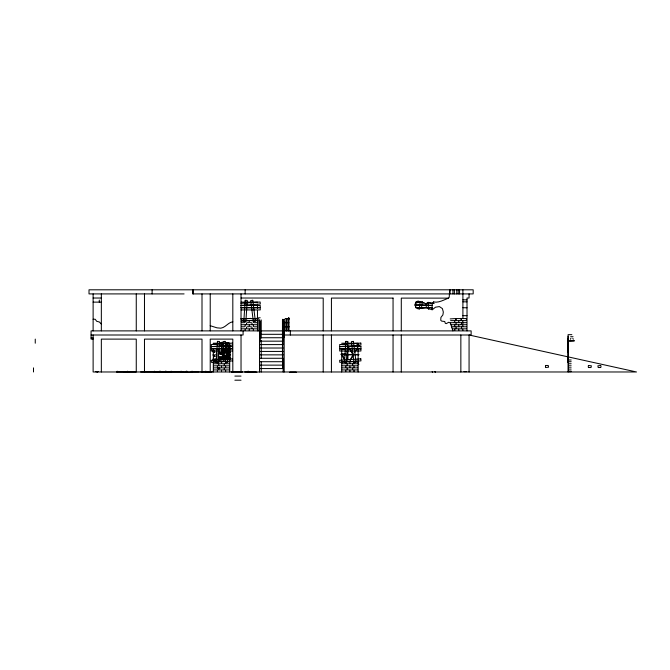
<?xml version="1.0" encoding="UTF-8"?>
<svg xmlns="http://www.w3.org/2000/svg" width="670" height="670" viewBox="0 0 670 670"><rect width="100%" height="100%" fill="white"/><g stroke="black" fill="none" stroke-linecap="round" stroke-linejoin="round"><path stroke-width="1" d="M218.202 359.681L218.202 352.495M220.221 357.654L220.983 357.654M221.293 354.095L219.877 354.237L221.293 354.112M223.169 356.599L223.177 352.336M401.28 330.888L401.297 298.108L448.347 298.133L449.218 297.321L449.712 289.8M419.227 309.322L420.107 302.296M421.397 308.569L422.267 301.55M260.211 341.834L260.312 322.429M224.475 359.321L225.145 355.376M226.1 349.723L227.214 343.115M224.844 359.698L225.48 355.921M226.242 351.373L226.745 348.417M227.08 346.449L227.741 342.504M227.875 359.824L229.04 352.923L228.244 351.097M228.386 359.296L229.349 353.626L230.103 355.376M229.81 350.896L229.475 352.864L230.271 354.69M283.058 367.822L283.058 367.328M433.691 301.734L432.091 304.766L432.091 309.992M570.405 339.255L570.915 338.283M349.949 360.242L352.973 354.857L347.931 345.879L347.931 359.849M357.579 346.65L358.55 344.933M350.343 360.493L353.241 355.334M354.974 352.244L358.885 345.268M260.312 326.541L260.312 327.027M450.198 318.912L455.416 318.568M248.134 372.093L253.704 371.833L248.134 372.093L248.126 371.071M448.347 298.133C443.749 299.976 438.85 302.915 433.766 302.003L433.113 302.974L431.505 303.133L428.524 302.363L426.103 303.778L418.08 301.023L416.849 301.592L415.166 304.389L415.542 306.76L417.871 308.82L425.576 307.681L427.217 307.79L429.956 309.272L432.954 309.213L435.492 307.203L439.378 306.575L442.401 308.594L443.331 312.078L442.887 314.917L440.927 317.404L440.743 320.293L441.731 321.139L444.771 321.491L445.248 323.233L446.228 323.644L448.774 322.253L450.449 323.074L452.895 330.888M283.058 322.345L283.058 323.007M283.058 326.449L283.058 327.111M283.058 342.889L282.857 343.392M222.641 346.591L224.492 345.98M214.584 360.217L225.681 357.814M225.011 358.014L219.526 359.555M225.078 358.349L219.023 359.631L219.157 360.301M224.961 359.019L220.321 360.024L225.045 359.019M227.004 358.819L229.785 358.216M227.867 358.693L229.877 358.257M227.071 359.154L230.028 358.55M217.834 368.19L219.459 367.838M217.926 368.835L219.81 368.425M288.452 317.907C290.37 317.823 288.368 320.444 287.941 318.568M228.026 342.73L224.994 343.124L225.078 343.802M225.036 343.459L228.964 342.948M221.594 345.854L222.281 351.549L229.065 350.686M223.269 359.748L222.323 351.892L223.043 351.825M222.323 351.892L225.036 352.939M226.535 355.829L226.142 352.931L230.178 352.403M226.226 353.291L230.22 352.738M210.221 325.704L216.996 327.839L220.798 328.183C225.597 327.521 228.311 322.245 232.817 321.818M205.908 372.126L212.181 371.758L205.908 372.126L205.832 371.096M240.999 303.334L260.161 301.994L260.303 304.046L241.141 305.386M240.999 319.088L248.059 318.593M257.129 317.957L260.161 317.748M241.141 321.131L259.29 319.866M212.474 350.879L214.383 350.77M213.579 351.876L214.367 352.11M212.708 354.983L216.536 354.765M213.822 355.971L214.601 356.206L213.839 356.247M212.943 359.087L216.77 358.86L216.301 350.661M212.901 360.117L217.005 359.882M260.379 321.575L259.868 321.65L260.379 321.717M283.15 321.575L282.489 321.625L283.15 321.717M184.091 293.912L89.01 293.912L89.01 289.8L473.179 289.8L473.179 293.912L192.516 293.912L192.516 289.8M93.122 298.024L101.338 298.024M241.033 298.024L323.208 298.066L323.208 330.888M393.055 298.1L331.424 298.075L331.424 330.888M462.903 299.842L467.015 299.842M462.903 301.835L467.015 301.835M93.122 302.128L101.338 302.128M241.033 302.128L257.473 302.128M422.401 302.128L415.66 302.128L415.66 307.262M241.049 305.47L260.253 305.47L260.253 307.53L241.049 307.53M414.889 305.47L432.075 305.47M415.903 307.53L432.075 307.53M462.903 307.714L467.015 307.781M241.049 307.865L260.253 307.865L260.253 309.925L241.049 309.925M415.903 307.865L432.075 307.865M462.903 315.679L467.015 315.679M288.46 318.225L288.963 318.225L288.971 330.888M249.952 318.384L250.614 318.384M288.46 318.384L288.963 318.384M241.033 318.568L257.473 318.568A2.052 2.052 0 0 1 258.26 318.719M284.449 319.59A2.052 2.052 0 0 1 286.232 318.568L288.628 318.568M456.262 318.568L460.801 318.568M461.647 318.568L466.186 318.568M288.301 319.071L288.963 319.071M93.122 319.247L95.174 319.247L96.715 321.307L99.361 321.985L101.338 324.046M241.719 320.62L244.458 320.62M247.197 320.62L248.913 320.62M249.592 320.62L251.995 320.62M252.339 320.62L253.017 320.62M254.96 320.62L257.129 320.62M450.6 320.62L454.344 320.62M455.014 320.62L455.692 320.62M455.985 320.62L458.381 320.62M459.059 320.62L461.077 320.62M461.37 320.62L462.417 320.62M463.096 320.62L466.462 320.62M454.243 322.329L454.746 322.329L454.746 320.964M458.28 322.329L458.782 322.329L458.782 320.964M462.317 322.329L462.819 322.329M241.719 322.672L244.458 322.672M247.197 322.672L248.57 322.672M249.935 322.672L251.309 322.672M254.047 322.672L256.786 322.672M285.202 322.672L288.628 322.672M450.6 322.672L454.344 322.672M454.637 322.672L455.692 322.672M456.362 322.672L458.381 322.672M458.682 322.672L461.077 322.672M461.747 322.672L462.417 322.672M462.719 322.672L466.462 322.672M455.583 324.389L456.086 324.389L456.086 323.015M460.968 324.389L461.471 324.389L461.471 323.015M241.376 324.732L244.801 324.732M245.488 324.732L246.175 324.732M246.853 324.732L248.913 324.732M249.592 324.732L251.652 324.732M252.339 324.732L253.017 324.732M253.704 324.732L257.129 324.732M450.977 324.732L454.344 324.732M455.014 324.732L455.692 324.732M455.985 324.732L458.381 324.732M459.059 324.732L461.077 324.732M461.37 324.732L462.417 324.732M463.096 324.732L466.462 324.732M454.243 326.441L454.746 326.441L454.746 325.067M458.28 326.441L458.782 326.441L458.782 325.067M462.317 326.441L462.819 326.441L462.819 325.067M241.719 326.784L244.458 326.784M247.197 326.784L248.57 326.784M249.935 326.784L251.309 326.784M254.047 326.784L256.786 326.784M285.202 326.784L288.628 326.784M451.379 326.784L454.344 326.784M454.637 326.784L455.692 326.784M456.362 326.784L458.381 326.784M458.682 326.784L461.077 326.784M461.747 326.784L462.417 326.784M462.719 326.784L466.462 326.784M455.583 328.493L456.086 328.493L456.086 327.128M241.376 328.836L244.801 328.836M245.488 328.836L246.175 328.836M246.853 328.836L248.913 328.836M249.592 328.836L251.652 328.836M252.339 328.836L253.017 328.836M253.704 328.836L257.129 328.836M452.275 328.836L454.344 328.836M455.014 328.836L455.692 328.836M455.985 328.836L458.381 328.836M459.059 328.836L461.077 328.836M461.412 328.836L462.417 328.836M463.096 328.836L466.462 328.836M259.524 334.313L283.15 334.313M571.853 334.657L568.093 334.657L568.093 371.976M91.07 335L243.093 335L243.093 330.888M284.18 335L471.127 335L471.127 330.888L91.07 330.888L91.07 339.112L93.122 339.112M568.093 336.256L568.093 362.696M570.656 336.709L573.051 336.709M259.524 337.739L283.15 337.739L283.15 340.084M91.07 337.965L93.122 337.965M282.815 338.459L283.477 338.459M260.22 338.584L260.881 338.584M567.75 338.861L567.75 352.093M282.815 339.464L283.477 339.464M259.524 341.164L283.15 341.164M213.303 343.216L229.735 343.216M341.7 343.216L358.132 343.216M212.507 344.246L217.649 344.246M259.524 344.589L283.15 344.589M341.424 344.589L346.566 344.589M356.616 344.933L358.885 344.933M259.524 348.015L283.15 348.015M341.13 348.517L345.77 348.517M341.13 348.769L345.77 348.769M341.13 349.02L345.77 349.02M259.524 351.432L283.15 351.432M219.065 352.236L222.147 352.336M219.165 352.495L222.038 352.495M223.169 352.495L223.001 356.599L218.202 356.599M219.065 352.588L222.147 352.588M341.13 354.02L345.77 354.02M341.13 354.262L345.77 354.262M341.13 354.514L358.885 354.514M259.524 354.857L283.15 354.857M341.424 354.857L358.885 354.857M259.524 358.283L283.15 358.283L283.15 371.976M226.778 358.517L228.562 358.517M567.75 358.835L567.75 362.361M568.436 359.991L571.175 359.991M213.99 361.708L216.728 361.708M219.467 361.708L220.832 361.708M221.862 361.708L223.571 361.708M224.601 361.708L225.287 361.708M227.222 361.708L229.391 361.708M259.524 361.708L283.15 361.708M342.387 361.708L345.125 361.708M347.864 361.708L349.229 361.708M350.603 361.708L352.654 361.708M352.998 361.708L353.685 361.708M355.619 361.708L358.132 361.708M568.436 361.708L571.175 361.708M213.646 363.76L217.407 363.76M217.75 363.76L218.437 363.76M219.124 363.76L221.175 363.76M221.862 363.76L223.914 363.76M224.601 363.76L225.287 363.76M225.974 363.76L229.391 363.76M342.043 363.76L345.469 363.76M346.147 363.76L346.834 363.76M347.521 363.76L349.572 363.76M350.259 363.76L352.311 363.76M352.998 363.76L353.685 363.76M354.371 363.76L357.788 363.76M568.436 363.76L571.175 363.76M259.524 365.133L283.15 365.133M588.637 365.477L591.375 365.812L591.032 367.529L588.637 367.529M600.621 365.477L597.875 365.812L598.218 367.529L600.621 367.529M213.646 365.812L217.072 365.812M217.75 365.812L218.437 365.812M219.124 365.812L221.175 365.812M221.862 365.812L223.914 365.812M224.601 365.812L225.287 365.812M225.974 365.812L229.391 365.812M342.043 365.812L345.469 365.812M346.147 365.812L346.834 365.812M347.521 365.812L349.572 365.812M350.259 365.812L352.311 365.812M352.998 365.812L353.685 365.812M354.371 365.812L357.788 365.812M568.436 365.812L571.175 365.812M213.646 367.872L217.072 367.872M217.75 367.872L218.437 367.872M219.124 367.872L221.175 367.872M221.862 367.872L223.914 367.872M224.601 367.872L225.287 367.872M225.974 367.872L229.391 367.872M342.043 367.872L345.469 367.872M346.147 367.872L346.834 367.872M347.521 367.872L349.572 367.872M350.259 367.872L352.311 367.872M352.998 367.872L353.685 367.872M354.371 367.872L357.788 367.872M568.436 367.872L571.175 367.872M259.524 368.559L283.15 368.559M213.646 369.924L217.072 369.924M217.75 369.924L218.437 369.924M219.124 369.924L221.175 369.924M221.862 369.924L223.914 369.924M224.601 369.924L225.287 369.924M225.974 369.924L229.391 369.924M342.043 369.924L345.469 369.924M346.147 369.924L346.834 369.924M347.521 369.924L349.572 369.924M350.259 369.924L352.311 369.924M352.998 369.924L353.685 369.924M354.371 369.924L357.788 369.924M568.436 369.924L571.175 369.924M123.933 371.599L129.544 371.599M95.517 371.632L98.255 371.632M463.933 371.632L466.672 371.632M571.175 371.632L568.436 371.632L568.436 370.267M232.239 372.319L233.26 372.319M255.856 372.319L256.886 372.319M289.515 372.319L296.542 372.319M234.869 376.088L241.033 376.088M234.869 380.2L241.033 380.2M415.995 302.203L424.06 302.773M427.083 302.982L434.143 303.477M414.839 304.188L431.982 305.386M96.907 371.925L97.552 372.026M224.994 352.604L222.75 351.884M222.281 351.549L221.343 343.057M351.306 350.946L353.241 354.38M357.914 362.704L358.885 364.447M342.211 354.857L344.732 359.346M341.943 355.334L344.832 360.493M225.371 343.417L229.165 352.152M227.038 353.199L229.81 359.581M221.845 342.311L222.34 346.382L221.803 342.328L223.83 346.876M226.494 353.015L229.148 359.128M573.311 339.255L572.8 338.283M219.35 359.555L219.484 360.226M229.241 344.422L230.162 348.903M229.517 345.594L230.019 349.723M229.048 344.522L229.659 349.606M228.998 344.882L229.576 349.631M228.403 345.586L228.897 349.648M229.257 352.663L230.095 359.597M228.37 345.661L228.864 349.79M229.241 352.889L229.994 359.087M226.125 352.118L227.004 359.346M225.572 347.864L225.815 349.899M226.762 357.696L227.004 359.731M222.582 348.417L224.023 360.276M222.557 348.517L223.931 359.882M222.415 351.934L223.361 359.79M221.309 345.62L223.06 360.075M220.79 342.42L221.284 346.491M221.527 348.526L222.884 359.706M428.063 302.312L428.524 309.373M426.078 303.451L426.338 307.488M216.469 350.653L216.762 355.778M600.957 365.812L600.957 367.185M588.294 365.812L588.294 367.185M568.436 362.051L568.436 363.416M568.436 364.103L568.436 365.477M568.436 366.155L568.436 367.529M568.436 368.215L568.436 369.58M469.067 293.912L469.067 298.024L467.015 298.024L467.015 330.888M469.067 371.976L469.067 335L636.5 371.976L93.122 371.976L93.122 335M466.404 318.912L466.404 320.277M462.903 289.8L462.903 318.568M462.819 320.964L462.903 323.702M462.819 329.179L462.819 330.553M461.471 327.128L461.471 328.493M460.851 335L460.851 371.976M459.553 289.8L459.553 293.912M458.782 329.179L458.782 330.553M458.246 289.8L458.221 293.912M456.764 289.8L456.764 293.912M454.746 329.179L454.746 330.553M454.377 289.8L454.377 293.912M452.945 289.8L452.945 293.912M450.031 289.8L450.031 293.912M401.28 335L401.28 371.976M393.055 298.075L393.055 330.888M393.055 335L393.055 371.976M358.132 344.246L358.132 346.298M358.132 348.35L358.132 371.976M354.028 362.051L354.028 363.416M354.028 366.155L354.028 367.529M354.028 370.267L354.028 371.632M352.654 364.103L352.654 365.477M352.654 368.215L352.654 369.58M349.916 362.051L349.916 363.416M349.916 366.155L349.916 367.529M349.916 370.267L349.916 371.632M347.244 350.871L347.244 359.849M347.177 364.103L347.177 365.477M347.177 368.215L347.177 369.58M345.812 362.051L345.812 363.416M345.812 366.155L345.812 367.529M345.812 370.267L345.812 371.632M341.7 348.35L341.7 371.976M331.424 335L331.424 371.976M323.208 335L323.208 371.976M296.249 372.319L289.809 372.319M290.336 330.888L290.336 335M288.284 318.225L288.284 330.888M286.919 318.568L286.919 330.888M286.232 318.568L286.232 330.888M284.859 320.645L284.859 330.888M284.18 322.429L284.18 322.915M284.18 326.541L284.18 327.027M284.18 330.888L284.18 371.976M283.837 319.95L283.837 337.73M283.15 319.423L283.15 319.95M282.807 319.263L282.807 367.57M282.464 319.95L282.464 337.73M282.464 340.494L282.464 358.274M261.233 319.95L261.233 337.73M261.233 340.494L261.233 358.274M261.233 361.708L261.233 371.976M259.868 319.95L259.868 337.73M259.7 322.429L259.7 322.915M259.7 326.541L259.7 327.027M259.524 330.888L259.524 371.976M258.838 320.645L258.838 330.888M257.473 304.188L257.473 308.292M257.473 310.344L257.473 317.538M257.473 319.59L257.473 330.888M255.99 371.976L244.684 371.976M253.361 304.188L253.361 306.24M253.361 320.964L253.361 322.329M253.361 325.067L253.361 326.441M253.361 329.179L253.361 330.553M251.995 323.015L251.995 324.389M251.995 327.128L251.995 328.493M249.257 320.964L249.257 322.329M249.257 325.067L249.257 326.441M249.257 329.179L249.257 330.553M246.51 323.015L246.51 324.389M246.51 327.128L246.51 328.493M245.145 289.8L245.145 293.912M245.145 320.964L245.145 322.329M245.145 325.067L245.145 326.441M245.145 329.179L245.145 330.553M242.573 371.976L231.443 371.976M241.033 293.912L241.033 330.888M241.033 335L241.033 371.976M232.817 293.912L232.817 330.888M232.817 371.976L232.817 339.112L210.221 339.112L210.221 371.976M229.735 344.246L229.735 346.298M229.735 348.35L229.735 371.976M225.631 362.051L225.631 363.416M225.631 366.155L225.631 367.529M225.631 370.267L225.631 371.632M224.257 364.103L224.257 365.477M224.257 368.215L224.257 369.58M221.519 362.051L221.519 363.416M221.519 366.155L221.519 367.529M221.519 370.267L221.519 371.632M218.78 364.103L218.78 365.477M218.78 368.215L218.78 369.58M217.407 362.051L217.407 363.416M217.407 366.155L217.407 367.529M217.407 370.267L217.407 371.632M213.303 348.35L213.303 371.976M210.221 293.912L210.221 330.888M208.789 371.976L200.606 371.976M202.005 293.912L202.005 330.888M202.005 371.976L202.005 339.112L144.477 339.112L144.477 371.976M199.325 371.976L191.134 371.976M193.446 289.8L193.446 293.912M192.055 371.155L192.055 372.177L186.922 372.177L186.922 371.155M186.235 371.155L186.235 372.177L181.101 372.177L181.101 371.155M183.873 371.976L166.512 371.976M171.168 371.155L171.168 372.177L166.034 372.177L166.034 371.155M165.875 371.976L140.608 371.976M165.691 371.155L165.691 372.177L160.557 372.177L160.557 371.155M159.527 371.155L159.527 372.177L154.393 372.177L154.393 371.155M152.115 289.8L152.115 293.912M144.477 293.912L144.477 330.888M136.261 293.912L136.261 330.888M136.261 371.976L136.261 339.112L101.338 339.112L101.338 371.976M135.725 371.976L116.521 371.976M129.31 371.976L124.168 371.976M127.635 371.18L127.635 371.976M117.217 371.18L117.217 371.976M101.338 293.912L101.338 330.888M99.286 300.076L99.286 302.128M93.122 293.912L93.122 330.888M35.259 339.112L35.259 343.216M33.5 367.872L33.5 371.976M435.374 371.574A4.816 4.196 -90 0 0 435.425 371.9L435.081 371.942A5.042 4.397 -90 0 1 435.031 371.607M435.299 371.9A4.816 4.196 -90 0 1 435.249 371.574M435.207 371.942A5.042 4.397 -90 0 1 435.157 371.607M432.46 371.574A4.816 4.171 -90 0 0 432.502 371.9A5.042 4.363 -90 0 1 432.368 371.607M432.586 371.574A4.816 4.171 -90 0 0 432.636 371.9L432.292 371.942A5.042 4.363 -90 0 1 432.242 371.607M219.877 358.199L221.293 358.358L219.877 358.199M220.087 357.562L220.087 358.031L221.117 358.031L221.117 357.562L220.087 357.562M220.087 353.459L220.087 353.928L221.117 353.928L221.117 353.459L220.087 353.459M220.221 353.551L220.983 353.827L220.221 353.551M217.457 341.382L216.092 362.562L218.135 362.696L219.509 341.516L217.457 341.382M245.195 300.294L243.821 321.474L245.873 321.608L247.247 300.428L245.195 300.294M345.854 341.382L344.489 362.562L346.532 362.696L347.906 341.516L345.854 341.382M288.276 322.588L288.904 322.848L288.318 322.505M288.301 326.692L288.963 326.868L288.301 326.692M282.815 363.936L283.477 364.07L282.857 363.877M545.489 365.477L545.489 367.529L548.571 367.185L548.228 365.477L545.489 365.477M252.774 300.294L250.731 300.545L253.361 321.608L255.396 321.357L252.774 300.294M225.036 341.382L223.001 341.633L225.622 362.696L227.666 362.445L225.036 341.382M353.433 341.382L351.398 341.633L354.02 362.696L356.063 362.445L353.433 341.382M232.423 343.082L211.251 344.564L211.393 346.616L232.565 345.134L232.423 343.082M360.82 343.082L339.648 344.564L339.791 346.616L360.963 345.134L360.82 343.082M232.423 358.835L211.251 360.309L211.393 362.361L232.565 360.879L232.423 358.835M360.82 358.835L339.648 360.309L339.791 362.361L360.963 360.879L360.82 358.835M214.475 351.733L213.445 351.792L213.479 352.261L214.501 352.202L214.475 351.733M214.685 352.353L213.286 352.596L214.685 352.353M214.71 355.82L213.688 355.879L213.713 356.348L214.735 356.289L214.71 355.82M214.928 356.448L213.521 356.691L214.928 356.448M456.086 318.912L455.583 318.912L455.583 320.277L456.086 320.277L456.086 318.912M461.471 318.912L460.968 318.912L460.968 320.277L461.471 320.277L461.471 318.912M574.257 340.821L569.458 340.988L574.257 340.821M232.523 346.558L211.293 346.558L211.293 348.609L232.523 348.609L232.523 346.558M360.921 346.558L339.69 346.558L339.69 348.609L360.921 348.609L360.921 346.558M232.523 348.953L211.293 348.953L211.293 351.013L232.523 351.013L232.523 348.953M360.921 348.953L339.69 348.953L339.69 351.013L360.921 351.013L360.921 348.953"/></g></svg>
